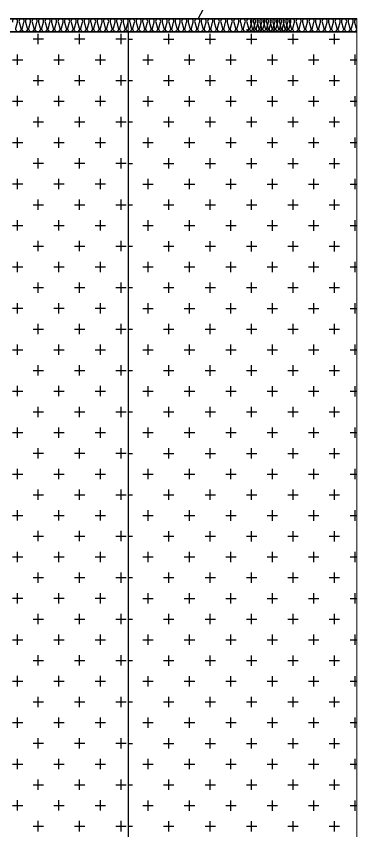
# Model space of a CAD drawing. Header units: millimetres. Extents: x 3692 to 33099, y 2878 to 23673.
# Drawn here: x 13206 to 14250, y 10126 to 12623 of the extents above; entities that cross this region are included whole.
import ezdxf

# ---------------------------------------------------------------- set-up
doc = ezdxf.new("R2010")
doc.units = ezdxf.units.MM
doc.layers.add('SMS', color=220, linetype='Continuous')
doc.layers.add('냉각탑_dim', color=1, linetype='Continuous')

# ---------------------------------------------------------------- blocks, each defined once
blk = doc.blocks.new('sound out')
h = blk.add_hatch()
h.set_pattern_fill('CROSS', color=5, scale=10)
h.set_pattern_definition([(0, (284910.524, 361168.07), (63.5, 63.5), [31.75, -95.25]), (90, (284926.4, 361152.2), (-63.5, 63.5), [31.75, -95.25])])
h.paths.add_polyline_path([(968520.2, 350230.3), (968121.8, 350230.3), (968121.8, 347272.3), (968520.2, 347272.3)])
h = blk.add_hatch()
h.set_pattern_fill('CROSS', color=5, scale=10)
h.set_pattern_definition([(0, (285310.786, 361167.85), (63.5, 63.5), [31.75, -95.25]), (90, (285326.66, 361151.98), (-63.5, 63.5), [31.75, -95.25])])
h.paths.add_polyline_path([(969222.1, 350230.1), (968522.1, 350230.1), (968522.1, 347272.3), (969222.1, 347272.3)])
at = {"lineweight": 5}
for p, q in [((968120.2, 350272.3), (969220.6, 350272.3)), ((968520.2, 350231.9), (968520.2, 350270.7)), ((969220.6, 350272.3), (969220.6, 347272.3)), ((968121.8, 350231.9), (969220.6, 350231.9)), ((968121.8, 350230.3), (969220.6, 350230.3))]:
    blk.add_line(p, q, dxfattribs=at)
at = {"ltscale": 500}
blk.add_line((968121.8, 350270.7), (969218.6, 350270.7), dxfattribs=at)
blk.add_line((968520.2, 350231.9), (968520.2, 347272.3))
at = {"layer": 'SMS', "color": 5}
for points in [[(968599.2, 350231.9, -0.420076), (968594.4, 350242.2), (968599.4, 350260.5, 1.449198), (968584.5, 350260.5), (968589.4, 350242.2, -0.524856), (968581.9, 350231.4, -0.524856), (968574.5, 350242.2), (968579.4, 350260.5, 1.449198), (968564.5, 350260.5), (968569.4, 350242.2, -0.524856), (968562, 350231.4, -0.524856), (968554.5, 350242.2), (968559.5, 350260.5, 1.449198), (968544.6, 350260.5), (968549.5, 350242.2, -0.524856), (968542, 350231.4, -0.524856), (968534.6, 350242.2), (968539.5, 350260.5, 1.449198), (968524.6, 350260.5), (968529.5, 350242.2, -0.524856), (968522.1, 350231.4, -0.524856), (968514.6, 350242.2), (968519.6, 350260.5, 1.449198), (968504.7, 350260.5), (968509.6, 350242.2, -0.524856), (968502.1, 350231.4, -0.524856), (968494.7, 350242.2), (968499.6, 350260.5, 1.449198), (968484.7, 350260.5), (968489.6, 350242.2, -0.524856), (968482.2, 350231.4, -0.524856), (968474.7, 350242.2), (968479.7, 350260.5, 1.449198), (968464.8, 350260.5), (968469.7, 350242.2, -0.524856), (968462.2, 350231.4, -0.524856), (968454.8, 350242.2), (968459.7, 350260.5, 1.449198), (968444.8, 350260.5), (968449.7, 350242.2, -0.524856), (968442.3, 350231.4, -0.524856), (968434.8, 350242.2), (968439.8, 350260.5, 1.449198), (968424.9, 350260.5), (968429.8, 350242.2, -0.524856), (968422.3, 350231.4, -0.524856), (968414.9, 350242.2), (968419.8, 350260.5, 1.449198), (968404.9, 350260.5), (968409.8, 350242.2, -0.524856), (968402.4, 350231.4, -0.524856), (968394.9, 350242.2), (968399.9, 350260.5, 1.449198), (968385, 350260.5), (968389.9, 350242.2, -0.524856), (968382.4, 350231.4, -0.524856), (968375, 350242.2), (968379.9, 350260.5, 1.449198), (968365, 350260.5), (968369.9, 350242.2, -0.524856), (968362.5, 350231.4, -0.524856), (968355, 350242.2), (968360, 350260.5, 1.449198), (968345.1, 350260.5), (968350, 350242.2, -0.524856), (968342.5, 350231.4, -0.524856), (968335.1, 350242.2), (968340, 350260.5, 1.449198), (968325.1, 350260.5), (968330, 350242.2, -0.524856), (968322.6, 350231.4, -0.524856), (968315.1, 350242.2), (968320.1, 350260.5, 1.449198), (968305.2, 350260.5), (968310.1, 350242.2, -0.524856), (968302.6, 350231.4, -0.524856), (968295.2, 350242.2), (968300.1, 350260.5, 1.449198), (968285.2, 350260.5), (968290.1, 350242.2, -0.524856), (968282.7, 350231.4, -0.524856), (968275.2, 350242.2), (968280.2, 350260.5, 1.449198), (968265.3, 350260.5), (968270.2, 350242.2, -0.524856), (968262.7, 350231.4, -0.524856), (968255.3, 350242.2), (968260.2, 350260.5, 1.449198), (968245.3, 350260.5), (968250.2, 350242.2, -0.524856), (968242.8, 350231.4, -0.524856), (968235.3, 350242.2), (968240.3, 350260.5, 1.449198), (968225.4, 350260.5), (968230.3, 350242.2, -0.524856), (968222.8, 350231.4, -0.524856), (968215.4, 350242.2), (968220.3, 350260.5, 1.449198), (968205.4, 350260.5), (968210.3, 350242.2, -0.524856), (968202.9, 350231.4, -0.524856), (968195.4, 350242.2), (968200.4, 350260.5, 1.449198), (968185.5, 350260.5), (968190.4, 350242.2, -0.524856), (968182.9, 350231.4, -0.524856), (968175.5, 350242.2), (968180.4, 350260.5, 1.449198), (968165.5, 350260.5)], [(969020.2, 350231.4, -0.500631), (969013.4, 350242.2), (969018.3, 350260.5, 1.449198), (969003.4, 350260.5), (969008.3, 350242.2, -0.524856), (969000.9, 350231.4, -0.524856), (968993.4, 350242.2), (968998.4, 350260.5, 1.449198), (968983.5, 350260.5), (968988.4, 350242.2, -0.524856), (968980.9, 350231.4, -0.524856), (968973.5, 350242.2), (968978.4, 350260.5, 1.449198), (968963.5, 350260.5), (968968.4, 350242.2, -0.524856), (968961, 350231.4, -0.524856), (968953.5, 350242.2), (968958.5, 350260.5, 1.449198), (968943.6, 350260.5), (968948.5, 350242.2, -0.524856), (968941, 350231.4, -0.524856), (968933.6, 350242.2), (968938.5, 350260.5, 1.449198), (968923.6, 350260.5), (968928.5, 350242.2, -0.524856), (968921.1, 350231.4, -0.524856), (968913.6, 350242.2), (968918.6, 350260.5, 1.449198), (968903.7, 350260.5), (968908.6, 350242.2, -0.524856), (968901.1, 350231.4, -0.524856), (968893.7, 350242.2), (968898.6, 350260.5, 1.449198), (968883.7, 350260.5), (968888.6, 350242.2, -0.524856), (968881.2, 350231.4, -0.524856), (968873.7, 350242.2), (968878.7, 350260.5, 1.449198), (968863.8, 350260.5), (968868.7, 350242.2, -0.524856), (968861.2, 350231.4, -0.524856), (968853.8, 350242.2), (968858.7, 350260.5, 1.449198), (968843.8, 350260.5), (968848.7, 350242.2, -0.524856), (968841.3, 350231.4, -0.524856), (968833.8, 350242.2), (968838.8, 350260.5, 1.449198), (968823.9, 350260.5), (968828.8, 350242.2, -0.524856), (968821.3, 350231.4, -0.524856), (968813.9, 350242.2), (968818.8, 350260.5, 1.449198), (968803.9, 350260.5), (968808.8, 350242.2, -0.524856), (968801.4, 350231.4, -0.524856), (968793.9, 350242.2), (968798.9, 350260.5, 1.449198), (968784, 350260.5), (968788.9, 350242.2, -0.524856), (968781.4, 350231.4, -0.524856), (968774, 350242.2), (968778.9, 350260.5, 1.449198), (968764, 350260.5), (968768.9, 350242.2, -0.524856), (968761.5, 350231.4, -0.524856), (968754, 350242.2), (968759, 350260.5, 1.449198), (968744.1, 350260.5), (968749, 350242.2, -0.524856), (968741.5, 350231.4, -0.524856), (968734.1, 350242.2), (968739, 350260.5, 1.449198), (968724.1, 350260.5), (968729, 350242.2, -0.524856), (968721.6, 350231.4, -0.524856), (968714.1, 350242.2), (968719.1, 350260.5, 1.449198), (968704.2, 350260.5), (968709.1, 350242.2, -0.524856), (968701.6, 350231.4, -0.524856), (968694.2, 350242.2), (968699.1, 350260.5, 1.449198), (968684.2, 350260.5), (968689.1, 350242.2, -0.524856), (968681.7, 350231.4, -0.524856), (968674.2, 350242.2), (968679.2, 350260.5, 1.449198), (968664.3, 350260.5), (968669.2, 350242.2, -0.524856), (968661.7, 350231.4, -0.524856), (968654.3, 350242.2), (968659.2, 350260.5, 1.449198), (968644.3, 350260.5), (968649.2, 350242.2, -0.524856), (968641.8, 350231.4, -0.524856), (968634.3, 350242.2), (968639.3, 350260.5, 1.449198), (968624.4, 350260.5), (968629.3, 350242.2, -0.524856), (968621.8, 350231.4, -0.524856), (968614.4, 350242.2), (968619.3, 350260.5, 1.449198), (968604.4, 350260.5), (968609.3, 350242.2, -0.524856), (968601.9, 350231.4, -0.524856), (968594.4, 350242.2), (968599.4, 350260.5, 1.449198), (968584.5, 350260.5), (968589.4, 350242.2, -0.524856), (968581.9, 350231.4, -0.417249), (968574, 350239.5)], [(969220.6, 350271.2, 0.480064), (969214.3, 350260.5), (969219.3, 350242.2, -0.524856), (969211.8, 350231.4, -0.524856), (969204.3, 350242.2), (969209.3, 350260.5, 1.449198), (969194.4, 350260.5), (969199.3, 350242.2, -0.524856), (969191.8, 350231.4, -0.524856), (969184.4, 350242.2), (969189.3, 350260.5, 1.449198), (969174.4, 350260.5), (969179.4, 350242.2, -0.524856), (969171.9, 350231.4, -0.524856), (969164.4, 350242.2), (969169.4, 350260.5, 1.449198), (969154.5, 350260.5), (969159.4, 350242.2, -0.524856), (969151.9, 350231.4, -0.524856), (969144.5, 350242.2), (969149.4, 350260.5, 1.449198), (969134.5, 350260.5), (969139.5, 350242.2, -0.524856), (969132, 350231.4, -0.524856), (969124.5, 350242.2), (969129.5, 350260.5, 1.449198), (969114.6, 350260.5), (969119.5, 350242.2, -0.524856), (969112, 350231.4, -0.524856), (969104.6, 350242.2), (969109.5, 350260.5, 1.449198), (969094.6, 350260.5), (969099.6, 350242.2, -0.524856), (969092.1, 350231.4, -0.524856), (969084.6, 350242.2), (969089.6, 350260.5, 1.449198), (969074.7, 350260.5), (969079.6, 350242.2, -0.524856), (969072.1, 350231.4, -0.524856), (969064.7, 350242.2), (969069.6, 350260.5, 1.449198), (969054.7, 350260.5), (969059.7, 350242.2, -0.524856), (969052.2, 350231.4, -0.524856), (969044.7, 350242.2), (969049.7, 350260.5, 1.449198), (969034.8, 350260.5), (969039.7, 350242.2, -0.524856), (969032.2, 350231.4, -0.524856), (969024.8, 350242.2), (969029.7, 350260.5, 1.449198), (969014.8, 350260.5), (969019.8, 350242.2, -0.524856), (969012.3, 350231.4, -0.524856), (969004.8, 350242.2), (969009.8, 350260.5, 1.449198), (968994.9, 350260.5), (968999.8, 350242.2, -0.524856), (968992.3, 350231.4, -0.524856), (968984.9, 350242.2), (968989.8, 350260.5, 1.449198), (968974.9, 350260.5), (968979.9, 350242.2, -0.524856), (968972.4, 350231.4, -0.524856), (968964.9, 350242.2), (968969.9, 350260.5, 1.449198), (968955, 350260.5), (968959.9, 350242.2, -0.524856), (968952.4, 350231.4, -0.524856), (968945, 350242.2), (968949.9, 350260.5, 1.449198), (968935, 350260.5), (968940, 350242.2, -0.524856), (968932.5, 350231.4, -0.524856), (968925, 350242.2), (968930, 350260.5, 1.449198), (968915.1, 350260.5), (968920, 350242.2, -0.524856), (968912.5, 350231.4, -0.524856), (968905.1, 350242.2), (968910, 350260.5, 1.449198), (968895.1, 350260.5), (968900.1, 350242.2, -0.524856), (968892.6, 350231.4, -0.417249), (968884.6, 350239.5)]]:
    blk.add_lwpolyline(points, format="xyb", dxfattribs=at)
blk = doc.blocks.new('1')
at = {"lineweight": 5}
blk.add_blockref('sound out', (-954970.7, -337656.2), dxfattribs=at)

msp = doc.modelspace()

# ---------------------------------------------------------------- linework, layer by layer
at = {"layer": '냉각탑_dim', "linetype": 'ByBlock', "lineweight": -2, "elevation": 0}
msp.add_lwpolyline([(13763.9, 12614.5), (14632.6, 14245.5)], dxfattribs=at)

# ---------------------------------------------------------------- block references
msp.add_blockref('1', (0, 0))

doc.saveas('drawing.dxf')
